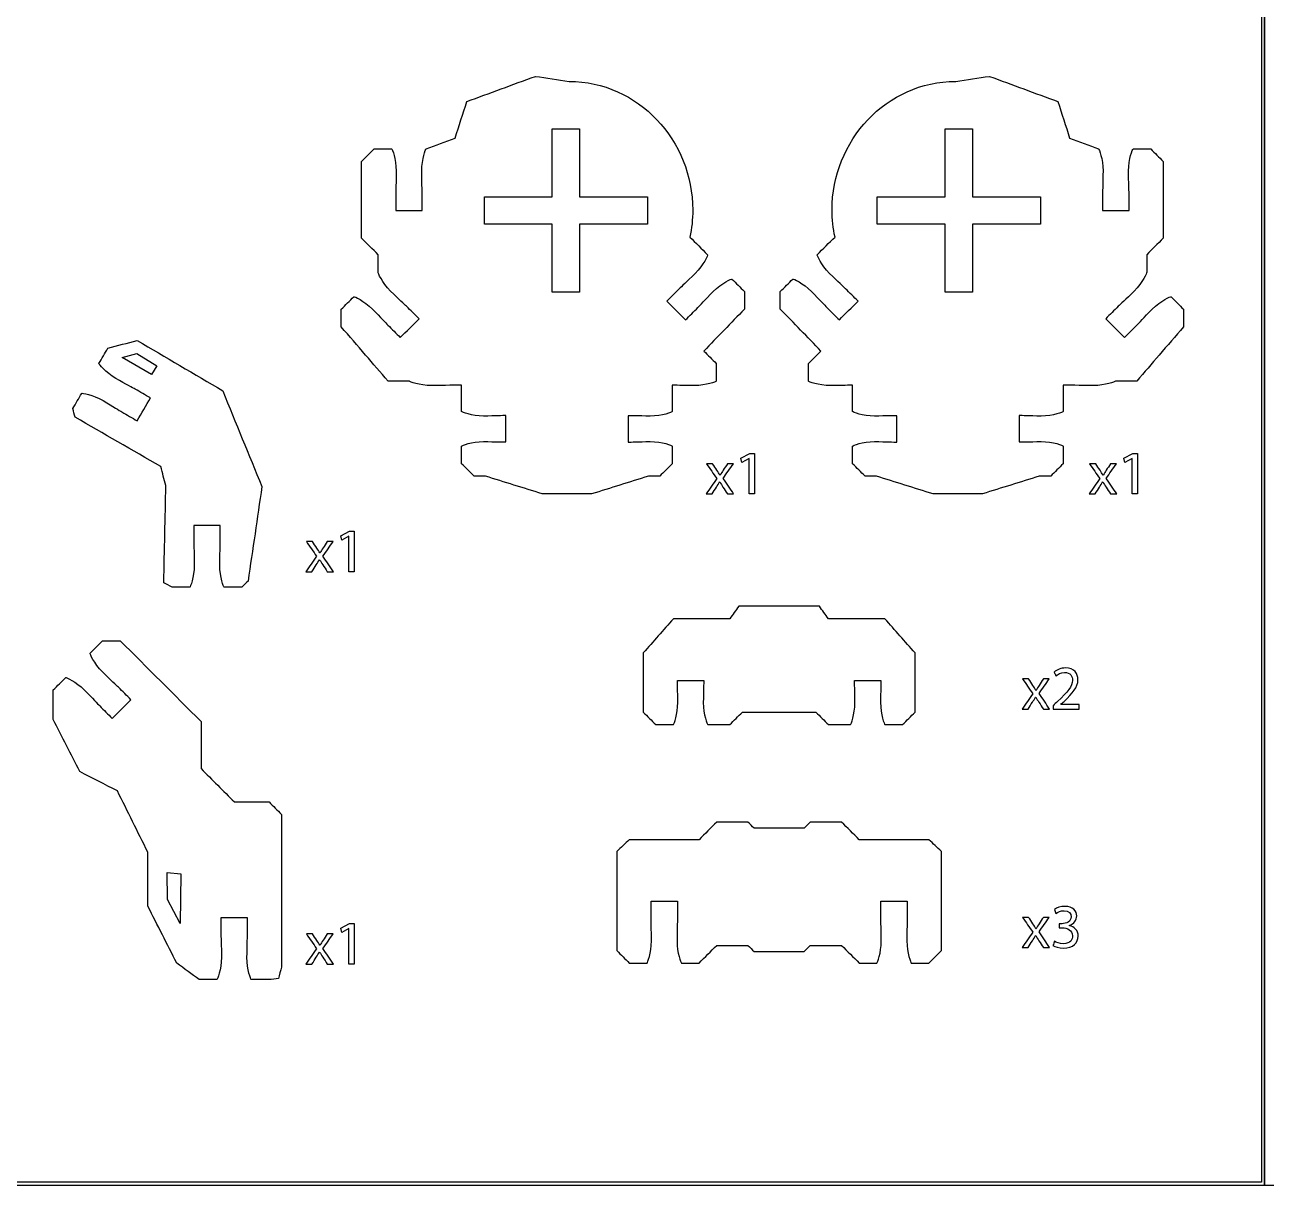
# Model space of a CAD drawing. Extents: x 0 to 850, y 0 to 600.
# Drawn here: x 169.5 to 310.2, y 0 to 131.6 of the extents above; entities that cross this region are included whole.
import ezdxf

# ---------------------------------------------------------------- set-up
doc = ezdxf.new("R2010")
doc.units = 0
doc.header["$MEASUREMENT"] = 0
doc.layers.add('DEFAULT', color=18, linetype='CONTINUOUS')

msp = doc.modelspace()

# ---------------------------------------------------------------- linework, layer by layer
at = {"layer": 'DEFAULT', "color": 5}
for points in [[(310, 375), (0, 375), (0, 0), (310, 0)], [(309.65, 0.35), (0.35, 0.35), (0.35, 374.65), (309.65, 374.65)], [(640, 240), (310, 240), (310, 0), (640, 0)], [(251.56, 82.39), (251.55, 82.39), (250.75, 81.96), (250.63, 82.44), (251.63, 82.97), (252.16, 82.97), (252.16, 78.39), (251.56, 78.39)], [(294.98, 82.39), (294.97, 82.39), (294.17, 81.96), (294.05, 82.44), (295.05, 82.97), (295.58, 82.97), (295.58, 78.39), (294.98, 78.39)], [(206.19, 73.58), (206.18, 73.58), (205.38, 73.15), (205.26, 73.62), (206.26, 74.16), (206.79, 74.16), (206.79, 69.57), (206.19, 69.57)], [(206.19, 29.09), (206.18, 29.09), (205.38, 28.66), (205.26, 29.13), (206.26, 29.67), (206.79, 29.67), (206.79, 25.08), (206.19, 25.08)]]:
    msp.add_lwpolyline(points, close=True, dxfattribs=at)
at = {"layer": 'DEFAULT', "color": 1}
for points in [[(221.55, 112.06), (229.25, 112.06), (229.25, 119.77), (232.35, 119.77), (232.35, 112.06), (240.06, 112.06), (240.06, 108.96), (232.35, 108.96), (232.35, 101.26), (229.25, 101.26), (229.25, 108.96), (221.55, 108.96)], [(284.58, 108.96), (276.88, 108.96), (276.88, 101.26), (273.78, 101.26), (273.78, 108.96), (266.08, 108.96), (266.08, 112.06), (273.78, 112.06), (273.78, 119.77), (276.88, 119.77), (276.88, 112.06), (284.58, 112.06)], [(183.83, 91.94), (180.49, 93.84), (182.16, 94.31), (184.41, 92.93)], [(187.15, 35.32), (187.05, 29.69), (185.64, 32.39), (185.58, 35.45)]]:
    msp.add_lwpolyline(points, close=True, dxfattribs=at)
for points, knots in [([(205.33, 99.33), (205.33, 98.67), (205.33, 98), (205.33, 97.33), (206.25, 96.27), (207.16, 95.21), (208.08, 94.14), (208.93, 93.15), (209.78, 92.17), (210.63, 91.18), (211.44, 91.18), (212.24, 91.18), (213.05, 91.18), (213.05, 91.12), (214.18, 90.68), (215.55, 90.68), (216.94, 90.68), (218.62, 90.73), (218.97, 90.73), (218.97, 89.73), (218.97, 88.73), (218.97, 87.73), (218.97, 87.73), (218.97, 87.73), (218.97, 87.72), (218.97, 87.67), (220.09, 87.22), (221.47, 87.22), (222.85, 87.22), (223.63, 87.28), (223.97, 87.27), (223.97, 86.27), (223.97, 85.28), (223.97, 84.28), (223.64, 84.27), (222.85, 84.32), (221.47, 84.32), (220.09, 84.32), (218.97, 83.87), (218.97, 83.81), (218.97, 83.15), (218.97, 82.48), (218.97, 81.81), (219.45, 81.34), (219.92, 80.87), (220.39, 80.4), (220.82, 80.4), (221.25, 80.4), (221.68, 80.4), (223.83, 79.73), (225.97, 79.06), (228.11, 78.4), (229.98, 78.39), (231.84, 78.39), (233.71, 78.39), (235.85, 79.06), (238, 79.73), (240.14, 80.4), (240.57, 80.4), (241, 80.4), (241.43, 80.4), (241.9, 80.87), (242.38, 81.34), (242.85, 81.81), (242.85, 82.48), (242.85, 83.15), (242.85, 83.81), (242.85, 83.87), (241.72, 84.32), (240.35, 84.32), (238.96, 84.32), (238.19, 84.26), (237.84, 84.27), (237.84, 85.26), (237.84, 86.26), (237.84, 87.26), (238.18, 87.26), (238.96, 87.22), (240.35, 87.22), (241.72, 87.22), (242.84, 87.66), (242.84, 87.72), (242.84, 88.72), (242.84, 89.72), (242.84, 90.72), (243.18, 90.72), (243.96, 90.67), (245.34, 90.67), (246.72, 90.68), (247.84, 91.12), (247.84, 91.18), (247.84, 91.84), (247.84, 92.51), (247.84, 93.18), (247.37, 93.65), (246.9, 94.12), (246.43, 94.59), (247.96, 96.17), (249.5, 97.76), (251.03, 99.34), (251.03, 100), (251.03, 100.67), (251.03, 101.34), (250.56, 101.81), (250.09, 102.28), (249.62, 102.75), (249.58, 102.79), (248.47, 102.31), (247.5, 101.33), (246.52, 100.36), (246.01, 99.77), (245.76, 99.53), (245.29, 99.06), (244.82, 98.59), (244.35, 98.12), (243.64, 98.82), (242.94, 99.53), (242.23, 100.24), (242.7, 100.71), (243.17, 101.18), (243.64, 101.65), (243.88, 101.89), (244.46, 102.41), (245.44, 103.38), (246.42, 104.36), (246.9, 105.47), (246.85, 105.51), (246.18, 106.18), (245.51, 106.85), (244.84, 107.52), (245.06, 108.5), (245.17, 109.53), (245.17, 110.58), (245.17, 118.44), (239.01, 125.17), (231.15, 125.17), (229.88, 125.36), (228.6, 125.55), (227.33, 125.74), (224.74, 124.79), (222.15, 123.83), (219.56, 122.88), (219.12, 121.5), (218.68, 120.12), (218.23, 118.74), (217.14, 118.33), (216.05, 117.92), (214.95, 117.51), (214.9, 117.51), (214.45, 116.39), (214.45, 115.01), (214.45, 113.63), (214.5, 112.85), (214.5, 112.51), (214.5, 111.85), (214.5, 111.18), (214.5, 110.51), (213.51, 110.51), (212.51, 110.51), (211.51, 110.51), (211.51, 111.18), (211.51, 111.84), (211.51, 112.51), (211.5, 112.85), (211.55, 113.63), (211.55, 115.01), (211.55, 116.39), (211.11, 117.51), (211.04, 117.51), (210.38, 117.51), (209.71, 117.51), (209.05, 117.51), (208.58, 117.04), (208.1, 116.57), (207.63, 116.09), (207.63, 113.19), (207.63, 110.29), (207.63, 107.38), (208.26, 106.76), (208.88, 106.14), (209.51, 105.51), (209.51, 104.85), (209.51, 104.18), (209.51, 103.51), (209.47, 103.48), (209.94, 102.37), (210.92, 101.39), (211.9, 100.41), (212.48, 99.9), (212.72, 99.66), (213.2, 99.19), (213.67, 98.72), (214.14, 98.25), (213.44, 97.54), (212.73, 96.83), (212.02, 96.13), (211.55, 96.6), (211.08, 97.07), (210.61, 97.54), (210.37, 97.78), (209.85, 98.36), (208.87, 99.34), (207.89, 100.31), (206.79, 100.79), (206.75, 100.75), (206.28, 100.28), (205.8, 99.8), (205.33, 99.33)], [5.671704, 5.671704, 5.671704, 5.671704, 11.340704, 11.340704, 11.340704, 23.268216, 23.268216, 23.268216, 34.365425, 34.365425, 34.365425, 41.226425, 41.226425, 41.226425, 42.226425, 42.226425, 42.226425, 43.226425, 43.226425, 43.226425, 51.716431, 51.716431, 51.716431, 51.747431, 51.747431, 51.747431, 52.747431, 52.747431, 52.747431, 53.747431, 53.747431, 53.747431, 62.237437, 62.237437, 62.237437, 63.237437, 63.237437, 63.237437, 64.237437, 64.237437, 64.237437, 69.909437, 69.909437, 69.909437, 75.573367, 75.573367, 75.573367, 79.243367, 79.243367, 79.243367, 98.330581, 98.330581, 98.330581, 114.190609, 114.190609, 114.190609, 133.306167, 133.306167, 133.306167, 136.966167, 136.966167, 136.966167, 142.630097, 142.630097, 142.630097, 148.301097, 148.301097, 148.301097, 149.301097, 149.301097, 149.301097, 150.301097, 150.301097, 150.301097, 158.791103, 158.791103, 158.791103, 159.791103, 159.791103, 159.791103, 160.791103, 160.791103, 160.791103, 169.282109, 169.282109, 169.282109, 170.282109, 170.282109, 170.282109, 171.282109, 171.282109, 171.282109, 176.952109, 176.952109, 176.952109, 182.616038, 182.616038, 182.616038, 201.357199, 201.357199, 201.357199, 207.026199, 207.026199, 207.026199, 212.690129, 212.690129, 212.690129, 213.690129, 213.690129, 213.690129, 214.690129, 214.690129, 214.690129, 220.354058, 220.354058, 220.354058, 228.853482, 228.853482, 228.853482, 234.510336, 234.510336, 234.510336, 235.510336, 235.510336, 235.510336, 236.510336, 236.510336, 236.510336, 244.571354, 244.571354, 244.571354, 245.571354, 245.571354, 245.571354, 246.571354, 246.571354, 246.571354, 257.523331, 257.523331, 257.523331, 280.983739, 280.983739, 280.983739, 293.303736, 293.303736, 293.303736, 303.23351, 303.23351, 303.23351, 304.23351, 304.23351, 304.23351, 305.23351, 305.23351, 305.23351, 310.903518, 310.903518, 310.903518, 319.393518, 319.393518, 319.393518, 325.054527, 325.054527, 325.054527, 326.054527, 326.054527, 326.054527, 327.054527, 327.054527, 327.054527, 332.714527, 332.714527, 332.714527, 338.386231, 338.386231, 338.386231, 363.076231, 363.076231, 363.076231, 370.578637, 370.578637, 370.578637, 376.248637, 376.248637, 376.248637, 377.248637, 377.248637, 377.248637, 378.248637, 378.248637, 378.248637, 383.918942, 383.918942, 383.918942, 392.41059, 392.41059, 392.41059, 398.080895, 398.080895, 398.080895, 399.080895, 399.080895, 399.080895, 400.080895, 400.080895, 400.080895, 405.752599, 405.752599, 405.752599, 405.752599]), ([(299.39, 100.75), (299.35, 100.79), (298.24, 100.31), (297.26, 99.34), (296.28, 98.36), (295.77, 97.78), (295.53, 97.54), (295.06, 97.07), (294.58, 96.6), (294.11, 96.13), (293.4, 96.83), (292.7, 97.54), (291.99, 98.25), (292.47, 98.72), (292.94, 99.19), (293.41, 99.66), (293.65, 99.9), (294.24, 100.41), (295.21, 101.39), (296.19, 102.37), (296.66, 103.48), (296.63, 103.51), (296.63, 104.18), (296.63, 104.85), (296.63, 105.51), (297.25, 106.14), (297.88, 106.76), (298.5, 107.38), (298.5, 110.29), (298.5, 113.19), (298.5, 116.09), (298.03, 116.57), (297.56, 117.04), (297.09, 117.51), (296.42, 117.51), (295.76, 117.51), (295.09, 117.51), (295.02, 117.51), (294.59, 116.39), (294.58, 115.01), (294.58, 113.63), (294.63, 112.85), (294.63, 112.51), (294.63, 111.84), (294.63, 111.18), (294.63, 110.51), (293.63, 110.51), (292.63, 110.51), (291.63, 110.51), (291.63, 111.18), (291.63, 111.85), (291.63, 112.51), (291.63, 112.85), (291.68, 113.63), (291.68, 115.01), (291.68, 116.39), (291.23, 117.51), (291.18, 117.51), (290.09, 117.92), (289, 118.33), (287.9, 118.74), (287.46, 120.12), (287.01, 121.5), (286.57, 122.88), (283.98, 123.83), (281.4, 124.79), (278.81, 125.74), (277.53, 125.55), (276.26, 125.36), (274.99, 125.17), (267.13, 125.17), (260.96, 118.44), (260.96, 110.58), (260.96, 109.53), (261.08, 108.5), (261.3, 107.52), (260.62, 106.85), (259.95, 106.18), (259.28, 105.51), (259.24, 105.47), (259.71, 104.36), (260.69, 103.38), (261.67, 102.41), (262.25, 101.89), (262.49, 101.65), (262.96, 101.18), (263.44, 100.71), (263.91, 100.24), (263.2, 99.53), (262.49, 98.82), (261.79, 98.12), (261.32, 98.59), (260.84, 99.06), (260.37, 99.53), (260.13, 99.77), (259.62, 100.36), (258.64, 101.33), (257.66, 102.31), (256.55, 102.79), (256.52, 102.75), (256.05, 102.28), (255.57, 101.81), (255.1, 101.34), (255.1, 100.67), (255.1, 100), (255.1, 99.34), (256.64, 97.76), (258.17, 96.17), (259.71, 94.59), (259.24, 94.12), (258.77, 93.65), (258.3, 93.18), (258.3, 92.51), (258.3, 91.84), (258.3, 91.18), (258.3, 91.12), (259.41, 90.68), (260.79, 90.67), (262.18, 90.67), (262.96, 90.72), (263.3, 90.72), (263.29, 89.72), (263.29, 88.72), (263.29, 87.72), (263.29, 87.66), (264.41, 87.22), (265.79, 87.22), (267.18, 87.22), (267.95, 87.26), (268.29, 87.26), (268.29, 86.26), (268.29, 85.26), (268.29, 84.27), (267.95, 84.26), (267.17, 84.32), (265.79, 84.32), (264.41, 84.32), (263.29, 83.87), (263.29, 83.81), (263.29, 83.15), (263.29, 82.48), (263.29, 81.81), (263.76, 81.34), (264.23, 80.87), (264.7, 80.4), (265.13, 80.4), (265.56, 80.4), (265.99, 80.4), (268.14, 79.73), (270.28, 79.06), (272.43, 78.39), (274.29, 78.39), (276.16, 78.39), (278.02, 78.4), (280.17, 79.06), (282.31, 79.73), (284.45, 80.4), (284.88, 80.4), (285.31, 80.4), (285.75, 80.4), (286.22, 80.87), (286.69, 81.34), (287.16, 81.81), (287.16, 82.48), (287.16, 83.15), (287.16, 83.81), (287.16, 83.87), (286.04, 84.32), (284.66, 84.32), (283.28, 84.32), (282.5, 84.27), (282.16, 84.28), (282.16, 85.28), (282.16, 86.27), (282.17, 87.27), (282.5, 87.28), (283.28, 87.22), (284.67, 87.22), (286.04, 87.22), (287.16, 87.67), (287.16, 87.72), (287.16, 87.73), (287.16, 87.73), (287.16, 87.73), (287.17, 88.73), (287.17, 89.73), (287.17, 90.73), (287.51, 90.73), (289.2, 90.68), (290.58, 90.68), (291.96, 90.68), (293.08, 91.12), (293.08, 91.18), (293.89, 91.18), (294.7, 91.18), (295.5, 91.18), (296.36, 92.17), (297.21, 93.16), (298.06, 94.14), (298.97, 95.21), (299.89, 96.27), (300.8, 97.33), (300.8, 98), (300.8, 98.67), (300.8, 99.33), (300.33, 99.8), (299.86, 100.28), (299.39, 100.75)], [5.670996, 5.670996, 5.670996, 5.670996, 6.670996, 6.670996, 6.670996, 7.670996, 7.670996, 7.670996, 13.341302, 13.341302, 13.341302, 21.833657, 21.833657, 21.833657, 27.503962, 27.503962, 27.503962, 28.503962, 28.503962, 28.503962, 29.503962, 29.503962, 29.503962, 35.173962, 35.173962, 35.173962, 42.676368, 42.676368, 42.676368, 67.366368, 67.366368, 67.366368, 73.038072, 73.038072, 73.038072, 78.698072, 78.698072, 78.698072, 79.698072, 79.698072, 79.698072, 80.698072, 80.698072, 80.698072, 86.358081, 86.358081, 86.358081, 94.848081, 94.848081, 94.848081, 100.51809, 100.51809, 100.51809, 101.51809, 101.51809, 101.51809, 102.51809, 102.51809, 102.51809, 112.447863, 112.447863, 112.447863, 124.768813, 124.768813, 124.768813, 148.228874, 148.228874, 148.228874, 159.180851, 159.180851, 159.180851, 160.180851, 160.180851, 160.180851, 161.180851, 161.180851, 161.180851, 169.241869, 169.241869, 169.241869, 170.241869, 170.241869, 170.241869, 171.241869, 171.241869, 171.241869, 176.898723, 176.898723, 176.898723, 185.398147, 185.398147, 185.398147, 191.062076, 191.062076, 191.062076, 192.062076, 192.062076, 192.062076, 193.062076, 193.062076, 193.062076, 198.726006, 198.726006, 198.726006, 204.395006, 204.395006, 204.395006, 223.136167, 223.136167, 223.136167, 228.800096, 228.800096, 228.800096, 234.470096, 234.470096, 234.470096, 235.470096, 235.470096, 235.470096, 236.470096, 236.470096, 236.470096, 244.961102, 244.961102, 244.961102, 245.961102, 245.961102, 245.961102, 246.961102, 246.961102, 246.961102, 255.451108, 255.451108, 255.451108, 256.451108, 256.451108, 256.451108, 257.451108, 257.451108, 257.451108, 263.123108, 263.123108, 263.123108, 268.787038, 268.787038, 268.787038, 272.447038, 272.447038, 272.447038, 291.562297, 291.562297, 291.562297, 307.422325, 307.422325, 307.422325, 326.509539, 326.509539, 326.509539, 330.179539, 330.179539, 330.179539, 335.843469, 335.843469, 335.843469, 341.515469, 341.515469, 341.515469, 342.515469, 342.515469, 342.515469, 343.515469, 343.515469, 343.515469, 352.005475, 352.005475, 352.005475, 353.005475, 353.005475, 353.005475, 354.005475, 354.005475, 354.005475, 354.036475, 354.036475, 354.036475, 362.526481, 362.526481, 362.526481, 363.526481, 363.526481, 363.526481, 364.526481, 364.526481, 364.526481, 371.386481, 371.386481, 371.386481, 382.482932, 382.482932, 382.482932, 394.410445, 394.410445, 394.410445, 400.080445, 400.080445, 400.080445, 405.751441, 405.751441, 405.751441, 405.751441]), ([(191.89, 90.08), (188.66, 91.99), (185.43, 93.89), (182.2, 95.8), (181.09, 95.5), (179.97, 95.2), (178.86, 94.9), (178.53, 94.33), (178.19, 93.75), (177.86, 93.17), (177.83, 93.12), (178.58, 92.17), (179.77, 91.48), (180.97, 90.79), (181.67, 90.44), (181.96, 90.27), (182.53, 89.94), (183.11, 89.61), (183.69, 89.27), (183.19, 88.41), (182.69, 87.54), (182.19, 86.68), (181.61, 87.01), (181.04, 87.35), (180.46, 87.68), (180.16, 87.85), (179.51, 88.28), (178.32, 88.97), (177.12, 89.66), (175.93, 89.84), (175.9, 89.79), (175.57, 89.22), (175.23, 88.64), (174.9, 88.06), (174.99, 87.74), (175.07, 87.42), (175.16, 87.09), (178.4, 85.22), (181.63, 83.35), (184.87, 81.48), (185.06, 80.77), (185.25, 80.05), (185.44, 79.34), (185.37, 75.67), (185.29, 72), (185.21, 68.32), (185.52, 68.15), (185.84, 67.98), (186.15, 67.81), (186.81, 67.81), (187.48, 67.81), (188.15, 67.81), (188.21, 67.81), (188.65, 68.93), (188.66, 70.31), (188.66, 71.69), (188.61, 72.47), (188.61, 72.81), (188.61, 73.48), (188.61, 74.14), (188.61, 74.81), (189.61, 74.81), (190.61, 74.81), (191.61, 74.81), (191.61, 74.14), (191.61, 73.47), (191.61, 72.81), (191.61, 72.47), (191.56, 71.69), (191.56, 70.31), (191.56, 68.94), (192, 67.81), (192.05, 67.81), (192.72, 67.81), (193.39, 67.81), (194.05, 67.81), (194.29, 68.04), (194.53, 68.28), (194.76, 68.51), (195.29, 72.08), (195.81, 75.65), (196.33, 79.22), (194.85, 82.84), (193.37, 86.46), (191.89, 90.08)], [33.270721, 33.270721, 33.270721, 33.270721, 65.153937, 65.153937, 65.153937, 74.944028, 74.944028, 74.944028, 80.614578, 80.614578, 80.614578, 81.614578, 81.614578, 81.614578, 82.614578, 82.614578, 82.614578, 88.276836, 88.276836, 88.276836, 96.774551, 96.774551, 96.774551, 102.440955, 102.440955, 102.440955, 103.440955, 103.440955, 103.440955, 104.440955, 104.440955, 104.440955, 110.103213, 110.103213, 110.103213, 112.948002, 112.948002, 112.948002, 144.736584, 144.736584, 144.736584, 151.027097, 151.027097, 151.027097, 182.258199, 182.258199, 182.258199, 185.289816, 185.289816, 185.289816, 190.953831, 190.953831, 190.953831, 191.953831, 191.953831, 191.953831, 192.953831, 192.953831, 192.953831, 198.607842, 198.607842, 198.607842, 207.111842, 207.111842, 207.111842, 212.775857, 212.775857, 212.775857, 213.775857, 213.775857, 213.775857, 214.775857, 214.775857, 214.775857, 220.450859, 220.450859, 220.450859, 223.293429, 223.293429, 223.293429, 253.963512, 253.963512, 253.963512, 287.234233, 287.234233, 287.234233, 287.234233]), ([(268.96, 52.23), (268.29, 52.23), (267.62, 52.23), (266.96, 52.23), (266.9, 52.22), (266.45, 53.35), (266.46, 54.73), (266.46, 56.11), (266.51, 56.89), (266.51, 57.22), (265.51, 57.23), (264.51, 57.23), (263.51, 57.23), (263.51, 56.89), (263.56, 56.11), (263.56, 54.73), (263.55, 53.34), (263.11, 52.23), (263.05, 52.23), (262.22, 52.23), (261.39, 52.23), (260.55, 52.23), (260.08, 52.7), (259.61, 53.17), (259.14, 53.64), (256.36, 53.64), (253.58, 53.64), (250.8, 53.64), (250.32, 53.17), (249.85, 52.7), (249.38, 52.23), (248.55, 52.23), (247.72, 52.23), (246.88, 52.23), (246.82, 52.23), (246.38, 53.34), (246.37, 54.73), (246.38, 56.11), (246.42, 56.89), (246.42, 57.23), (245.42, 57.23), (244.43, 57.23), (243.43, 57.22), (243.43, 56.89), (243.47, 56.11), (243.47, 54.73), (243.47, 53.4), (243.06, 52.3), (242.98, 52.23), (242.31, 52.23), (241.65, 52.23), (240.98, 52.23), (240.51, 52.7), (240.03, 53.17), (239.56, 53.64), (239.56, 55.88), (239.56, 58.12), (239.56, 60.36), (240.7, 61.65), (241.84, 62.94), (242.98, 64.23), (245.11, 64.23), (247.25, 64.23), (249.38, 64.23), (249.72, 64.71), (250.05, 65.18), (250.39, 65.65), (253.44, 65.65), (256.48, 65.65), (259.53, 65.65), (259.87, 65.18), (260.21, 64.71), (260.55, 64.23), (262.69, 64.23), (264.82, 64.23), (266.96, 64.23), (268.09, 62.94), (269.23, 61.65), (270.37, 60.36), (270.37, 58.12), (270.37, 55.88), (270.37, 53.64), (269.9, 53.17), (269.43, 52.7), (268.96, 52.23)], [5.670996, 5.670996, 5.670996, 5.670996, 11.340996, 11.340996, 11.340996, 12.340996, 12.340996, 12.340996, 13.340996, 13.340996, 13.340996, 21.84102, 21.84102, 21.84102, 22.84102, 22.84102, 22.84102, 23.84102, 23.84102, 23.84102, 30.92102, 30.92102, 30.92102, 36.592016, 36.592016, 36.592016, 60.242016, 60.242016, 60.242016, 65.913013, 65.913013, 65.913013, 72.993013, 72.993013, 72.993013, 73.993013, 73.993013, 73.993013, 74.993013, 74.993013, 74.993013, 83.493036, 83.493036, 83.493036, 84.493036, 84.493036, 84.493036, 85.493036, 85.493036, 85.493036, 91.173045, 91.173045, 91.173045, 96.844041, 96.844041, 96.844041, 115.904041, 115.904041, 115.904041, 130.526763, 130.526763, 130.526763, 148.676766, 148.676766, 148.676766, 153.60218, 153.60218, 153.60218, 179.51218, 179.51218, 179.51218, 184.460927, 184.460927, 184.460927, 202.61093, 202.61093, 202.61093, 217.233652, 217.233652, 217.233652, 236.293652, 236.293652, 236.293652, 241.964648, 241.964648, 241.964648, 241.964648]), ([(193.21, 43.46), (191.95, 44.72), (190.69, 45.98), (189.44, 47.24), (189.44, 49.02), (189.44, 50.8), (189.44, 52.57), (186.38, 55.63), (183.33, 58.68), (180.27, 61.74), (179.61, 61.74), (178.94, 61.74), (178.27, 61.74), (177.8, 61.27), (177.33, 60.8), (176.86, 60.33), (176.82, 60.28), (177.29, 59.18), (178.27, 58.2), (179.25, 57.22), (179.83, 56.71), (180.07, 56.46), (180.54, 55.99), (181.01, 55.52), (181.48, 55.05), (180.77, 54.34), (180.07, 53.64), (179.36, 52.93), (178.89, 53.4), (178.42, 53.87), (177.95, 54.35), (177.7, 54.59), (177.19, 55.17), (176.21, 56.15), (175.24, 57.13), (174.13, 57.61), (174.1, 57.56), (173.62, 57.09), (173.15, 56.63), (172.68, 56.16), (172.68, 55.04), (172.68, 53.92), (172.68, 52.81), (173.68, 50.84), (174.68, 48.87), (175.68, 46.9), (177.1, 46.17), (178.52, 45.44), (179.95, 44.71), (181.1, 42.39), (182.25, 40.07), (183.4, 37.76), (183.4, 35.72), (183.41, 33.67), (183.41, 31.63), (184.5, 29.48), (185.59, 27.32), (186.68, 25.17), (187.53, 24.55), (188.38, 23.94), (189.23, 23.32), (189.9, 23.32), (190.56, 23.32), (191.23, 23.32), (191.29, 23.32), (191.73, 24.44), (191.74, 25.82), (191.74, 27.2), (191.69, 27.98), (191.69, 28.32), (191.69, 28.99), (191.69, 29.65), (191.69, 30.32), (192.69, 30.32), (193.69, 30.32), (194.69, 30.32), (194.69, 29.65), (194.69, 28.98), (194.69, 28.32), (194.69, 27.97), (194.64, 27.2), (194.64, 25.82), (194.64, 24.44), (195.08, 23.31), (195.13, 23.32), (195.8, 23.32), (196.47, 23.31), (197.13, 23.31), (197.49, 23.35), (197.84, 23.39), (198.2, 23.43), (198.31, 23.87), (198.43, 24.3), (198.55, 24.73), (198.55, 30.5), (198.55, 36.27), (198.55, 42.04), (198.08, 42.52), (197.61, 42.99), (197.14, 43.46), (195.83, 43.46), (194.52, 43.46), (193.21, 43.46)], [0, 0, 0, 0, 15.137746, 15.137746, 15.137746, 30.262747, 30.262747, 30.262747, 66.996237, 66.996237, 66.996237, 72.667238, 72.667238, 72.667238, 78.324104, 78.324104, 78.324104, 79.324104, 79.324104, 79.324104, 80.324104, 80.324104, 80.324104, 85.985201, 85.985201, 85.985201, 94.47897, 94.47897, 94.47897, 100.149262, 100.149262, 100.149262, 101.149262, 101.149262, 101.149262, 102.149262, 102.149262, 102.149262, 107.806836, 107.806836, 107.806836, 117.301836, 117.301836, 117.301836, 136.082388, 136.082388, 136.082388, 149.685576, 149.685576, 149.685576, 171.676029, 171.676029, 171.676029, 189.037055, 189.037055, 189.037055, 209.576964, 209.576964, 209.576964, 218.490492, 218.490492, 218.490492, 224.161493, 224.161493, 224.161493, 225.161493, 225.161493, 225.161493, 226.161493, 226.161493, 226.161493, 231.823493, 231.823493, 231.823493, 240.320493, 240.320493, 240.320493, 245.986504, 245.986504, 245.986504, 246.986504, 246.986504, 246.986504, 247.986504, 247.986504, 247.986504, 253.661507, 253.661507, 253.661507, 256.693406, 256.693406, 256.693406, 260.502652, 260.502652, 260.502652, 309.580652, 309.580652, 309.580652, 315.250944, 315.250944, 315.250944, 326.381944, 326.381944, 326.381944, 326.381944]), ([(236.57, 26.61), (236.57, 30.35), (236.57, 34.1), (236.57, 37.85), (237.04, 38.29), (237.51, 38.74), (237.98, 39.18), (240.62, 39.18), (243.25, 39.18), (245.89, 39.18), (246.56, 39.85), (247.22, 40.51), (247.89, 41.18), (249.07, 41.18), (250.25, 41.18), (251.43, 41.18), (251.66, 40.94), (251.9, 40.71), (252.14, 40.47), (254.02, 40.47), (255.91, 40.47), (257.79, 40.47), (258.03, 40.71), (258.27, 40.94), (258.5, 41.18), (259.68, 41.18), (260.86, 41.18), (262.04, 41.18), (262.71, 40.51), (263.38, 39.85), (264.04, 39.18), (266.68, 39.18), (269.31, 39.18), (271.95, 39.18), (272.42, 38.74), (272.89, 38.29), (273.36, 37.85), (273.36, 34.1), (273.36, 30.35), (273.36, 26.61), (272.89, 26.13), (272.42, 25.66), (271.95, 25.19), (271.28, 25.19), (270.61, 25.19), (269.95, 25.19), (269.89, 25.19), (269.45, 26.31), (269.44, 27.69), (269.44, 29.07), (269.49, 29.85), (269.49, 30.19), (269.49, 30.86), (269.49, 31.52), (269.49, 32.19), (268.49, 32.19), (267.49, 32.19), (266.49, 32.19), (266.49, 31.52), (266.49, 30.85), (266.49, 30.19), (266.49, 29.85), (266.54, 29.07), (266.54, 27.68), (266.54, 26.33), (266.11, 25.22), (266.05, 25.19), (265.38, 25.19), (264.71, 25.19), (264.04, 25.19), (263.38, 25.86), (262.71, 26.52), (262.04, 27.19), (260.86, 27.19), (259.68, 27.19), (258.5, 27.19), (258.27, 26.95), (258.03, 26.71), (257.79, 26.48), (255.91, 26.48), (254.02, 26.48), (252.14, 26.48), (251.9, 26.71), (251.66, 26.95), (251.43, 27.19), (250.25, 27.19), (249.07, 27.19), (247.89, 27.19), (247.22, 26.52), (246.56, 25.86), (245.89, 25.19), (245.22, 25.19), (244.56, 25.19), (243.89, 25.19), (243.82, 25.22), (243.39, 26.33), (243.39, 27.68), (243.39, 29.07), (243.44, 29.85), (243.44, 30.19), (243.44, 30.85), (243.44, 31.52), (243.44, 32.19), (242.44, 32.19), (241.44, 32.19), (240.44, 32.19), (240.44, 31.52), (240.44, 30.86), (240.44, 30.19), (240.44, 29.85), (240.49, 29.07), (240.49, 27.69), (240.48, 26.31), (240.05, 25.19), (239.99, 25.19), (239.32, 25.19), (238.65, 25.19), (237.98, 25.19), (237.51, 25.66), (237.04, 26.13), (236.57, 26.61)], [5.66393, 5.66393, 5.66393, 5.66393, 37.53393, 37.53393, 37.53393, 43.03742, 43.03742, 43.03742, 65.45742, 65.45742, 65.45742, 73.461868, 73.461868, 73.461868, 83.491868, 83.491868, 83.491868, 86.341517, 86.341517, 86.341517, 102.371517, 102.371517, 102.371517, 105.214087, 105.214087, 105.214087, 115.244087, 115.244087, 115.244087, 123.25561, 123.25561, 123.25561, 145.66561, 145.66561, 145.66561, 151.176372, 151.176372, 151.176372, 183.046372, 183.046372, 183.046372, 188.717368, 188.717368, 188.717368, 194.387368, 194.387368, 194.387368, 195.387368, 195.387368, 195.387368, 196.387368, 196.387368, 196.387368, 202.047377, 202.047377, 202.047377, 210.547377, 210.547377, 210.547377, 216.217412, 216.217412, 216.217412, 217.217412, 217.217412, 217.217412, 218.217412, 218.217412, 218.217412, 223.897412, 223.897412, 223.897412, 231.908935, 231.908935, 231.908935, 241.938935, 241.938935, 241.938935, 244.781505, 244.781505, 244.781505, 260.821505, 260.821505, 260.821505, 263.664074, 263.664074, 263.664074, 273.694074, 273.694074, 273.694074, 281.698523, 281.698523, 281.698523, 287.378523, 287.378523, 287.378523, 288.378523, 288.378523, 288.378523, 289.378523, 289.378523, 289.378523, 295.048558, 295.048558, 295.048558, 303.548558, 303.548558, 303.548558, 309.208567, 309.208567, 309.208567, 310.208567, 310.208567, 310.208567, 311.208567, 311.208567, 311.208567, 316.888567, 316.888567, 316.888567, 322.552496, 322.552496, 322.552496, 322.552496])]:
    msp.add_open_spline(points, degree=3, knots=knots, dxfattribs=at)
at = {"layer": 'DEFAULT', "color": 5}
for points, knots in [([(247.43, 81.8), (247.59, 81.56), (247.76, 81.31), (247.92, 81.07), (248.05, 80.88), (248.15, 80.7), (248.26, 80.51), (248.27, 80.51), (248.28, 80.51), (248.29, 80.51), (248.4, 80.71), (248.51, 80.89), (248.62, 81.07), (248.78, 81.32), (248.94, 81.56), (249.1, 81.8), (249.33, 81.8), (249.55, 81.8), (249.78, 81.8), (249.39, 81.25), (249, 80.7), (248.61, 80.15), (249.01, 79.56), (249.41, 78.97), (249.81, 78.39), (249.58, 78.39), (249.34, 78.39), (249.1, 78.39), (248.94, 78.64), (248.77, 78.9), (248.6, 79.15), (248.47, 79.35), (248.36, 79.54), (248.24, 79.75), (248.23, 79.75), (248.23, 79.75), (248.22, 79.75), (248.11, 79.54), (247.99, 79.36), (247.86, 79.15), (247.7, 78.9), (247.53, 78.64), (247.37, 78.39), (247.14, 78.39), (246.91, 78.39), (246.68, 78.39), (247.09, 78.97), (247.49, 79.55), (247.9, 80.13), (247.51, 80.69), (247.13, 81.24), (246.74, 81.8), (246.97, 81.8), (247.2, 81.8), (247.43, 81.8)], [0, 0, 0, 0, 2.496157, 2.496157, 2.496157, 3.496157, 3.496157, 3.496157, 3.556157, 3.556157, 3.556157, 4.556157, 4.556157, 4.556157, 7.025432, 7.025432, 7.025432, 8.926432, 8.926432, 8.926432, 14.654291, 14.654291, 14.654291, 20.702167, 20.702167, 20.702167, 22.703167, 22.703167, 22.703167, 25.305696, 25.305696, 25.305696, 26.305696, 26.305696, 26.305696, 26.345696, 26.345696, 26.345696, 27.345696, 27.345696, 27.345696, 29.937908, 29.937908, 29.937908, 31.877908, 31.877908, 31.877908, 37.898463, 37.898463, 37.898463, 43.663485, 43.663485, 43.663485, 45.623485, 45.623485, 45.623485, 45.623485]), ([(290.85, 81.8), (291.02, 81.56), (291.18, 81.31), (291.34, 81.07), (291.47, 80.88), (291.57, 80.7), (291.69, 80.51), (291.69, 80.51), (291.7, 80.51), (291.71, 80.51), (291.82, 80.71), (291.93, 80.89), (292.05, 81.07), (292.21, 81.32), (292.37, 81.56), (292.53, 81.8), (292.75, 81.8), (292.97, 81.8), (293.2, 81.8), (292.81, 81.25), (292.42, 80.7), (292.03, 80.15), (292.43, 79.56), (292.83, 78.97), (293.23, 78.39), (293, 78.39), (292.76, 78.39), (292.53, 78.39), (292.36, 78.64), (292.19, 78.9), (292.03, 79.15), (291.89, 79.35), (291.78, 79.54), (291.66, 79.75), (291.65, 79.75), (291.65, 79.75), (291.64, 79.75), (291.53, 79.54), (291.41, 79.36), (291.28, 79.15), (291.12, 78.9), (290.96, 78.64), (290.79, 78.39), (290.56, 78.39), (290.33, 78.39), (290.11, 78.39), (290.51, 78.97), (290.92, 79.55), (291.32, 80.13), (290.93, 80.69), (290.55, 81.24), (290.16, 81.8), (290.39, 81.8), (290.62, 81.8), (290.85, 81.8)], [0, 0, 0, 0, 2.496157, 2.496157, 2.496157, 3.496157, 3.496157, 3.496157, 3.556157, 3.556157, 3.556157, 4.556157, 4.556157, 4.556157, 7.025432, 7.025432, 7.025432, 8.926432, 8.926432, 8.926432, 14.654291, 14.654291, 14.654291, 20.702167, 20.702167, 20.702167, 22.703167, 22.703167, 22.703167, 25.305696, 25.305696, 25.305696, 26.305696, 26.305696, 26.305696, 26.345696, 26.345696, 26.345696, 27.345696, 27.345696, 27.345696, 29.937908, 29.937908, 29.937908, 31.877908, 31.877908, 31.877908, 37.898463, 37.898463, 37.898463, 43.663485, 43.663485, 43.663485, 45.623485, 45.623485, 45.623485, 45.623485]), ([(202.06, 72.98), (202.23, 72.74), (202.39, 72.5), (202.55, 72.25), (202.68, 72.06), (202.78, 71.88), (202.9, 71.69), (202.9, 71.69), (202.91, 71.69), (202.92, 71.69), (203.03, 71.9), (203.14, 72.07), (203.26, 72.26), (203.42, 72.5), (203.58, 72.74), (203.74, 72.98), (203.96, 72.98), (204.18, 72.98), (204.41, 72.98), (204.02, 72.43), (203.63, 71.88), (203.24, 71.33), (203.64, 70.75), (204.04, 70.16), (204.44, 69.57), (204.21, 69.57), (203.97, 69.57), (203.74, 69.57), (203.57, 69.83), (203.4, 70.08), (203.24, 70.34), (203.1, 70.54), (202.99, 70.73), (202.87, 70.93), (202.86, 70.93), (202.86, 70.93), (202.86, 70.93), (202.74, 70.73), (202.62, 70.54), (202.5, 70.34), (202.33, 70.08), (202.17, 69.83), (202, 69.57), (201.77, 69.57), (201.54, 69.57), (201.32, 69.57), (201.72, 70.15), (202.13, 70.73), (202.53, 71.31), (202.14, 71.87), (201.76, 72.43), (201.37, 72.98), (201.6, 72.98), (201.83, 72.98), (202.06, 72.98)], [0, 0, 0, 0, 2.496157, 2.496157, 2.496157, 3.496157, 3.496157, 3.496157, 3.556157, 3.556157, 3.556157, 4.556157, 4.556157, 4.556157, 7.025432, 7.025432, 7.025432, 8.926432, 8.926432, 8.926432, 14.654291, 14.654291, 14.654291, 20.702167, 20.702167, 20.702167, 22.703167, 22.703167, 22.703167, 25.305696, 25.305696, 25.305696, 26.305696, 26.305696, 26.305696, 26.345696, 26.345696, 26.345696, 27.345696, 27.345696, 27.345696, 29.937908, 29.937908, 29.937908, 31.877908, 31.877908, 31.877908, 37.898463, 37.898463, 37.898463, 43.663485, 43.663485, 43.663485, 45.623485, 45.623485, 45.623485, 45.623485]), ([(286.03, 53.99), (286.03, 54.12), (286.03, 54.24), (286.03, 54.37), (286.19, 54.53), (286.35, 54.69), (286.51, 54.84), (287.69, 55.96), (288.22, 56.55), (288.22, 57.24), (288.22, 57.71), (288, 58.14), (287.31, 58.14), (286.9, 58.14), (286.55, 57.93), (286.34, 57.75), (286.27, 57.9), (286.21, 58.04), (286.14, 58.19), (286.46, 58.46), (286.91, 58.65), (287.44, 58.65), (288.43, 58.65), (288.84, 57.98), (288.84, 57.32), (288.84, 56.47), (288.23, 55.79), (287.26, 54.86), (287.14, 54.74), (287.02, 54.63), (286.9, 54.52), (286.9, 54.51), (286.9, 54.51), (286.9, 54.5), (287.58, 54.5), (288.27, 54.5), (288.96, 54.5), (288.96, 54.33), (288.96, 54.16), (288.96, 53.99), (287.98, 53.99), (287, 53.99), (286.03, 53.99)], [8.302, 8.302, 8.302, 8.302, 9.382, 9.382, 9.382, 11.305538, 11.305538, 11.305538, 12.305538, 12.305538, 12.305538, 13.305538, 13.305538, 13.305538, 14.305538, 14.305538, 14.305538, 15.666127, 15.666127, 15.666127, 16.666127, 16.666127, 16.666127, 17.666127, 17.666127, 17.666127, 18.666127, 18.666127, 18.666127, 20.081471, 20.081471, 20.081471, 20.121471, 20.121471, 20.121471, 25.962471, 25.962471, 25.962471, 27.422471, 27.422471, 27.422471, 35.724471, 35.724471, 35.724471, 35.724471]), ([(283.25, 57.41), (283.41, 57.16), (283.57, 56.92), (283.73, 56.67), (283.86, 56.48), (283.97, 56.3), (284.08, 56.11), (284.09, 56.11), (284.09, 56.11), (284.1, 56.11), (284.21, 56.32), (284.33, 56.49), (284.44, 56.68), (284.6, 56.92), (284.76, 57.16), (284.92, 57.41), (285.14, 57.41), (285.37, 57.41), (285.59, 57.41), (285.2, 56.85), (284.81, 56.3), (284.43, 55.75), (284.83, 55.17), (285.23, 54.58), (285.63, 53.99), (285.39, 53.99), (285.16, 53.99), (284.92, 53.99), (284.75, 54.25), (284.59, 54.5), (284.42, 54.76), (284.29, 54.96), (284.17, 55.15), (284.05, 55.35), (284.05, 55.35), (284.04, 55.35), (284.04, 55.35), (283.92, 55.15), (283.81, 54.96), (283.68, 54.76), (283.51, 54.5), (283.35, 54.25), (283.18, 53.99), (282.96, 53.99), (282.73, 53.99), (282.5, 53.99), (282.9, 54.57), (283.31, 55.15), (283.71, 55.73), (283.33, 56.29), (282.94, 56.85), (282.56, 57.41), (282.79, 57.41), (283.02, 57.41), (283.25, 57.41)], [0, 0, 0, 0, 2.496157, 2.496157, 2.496157, 3.496157, 3.496157, 3.496157, 3.556157, 3.556157, 3.556157, 4.556157, 4.556157, 4.556157, 7.025432, 7.025432, 7.025432, 8.926432, 8.926432, 8.926432, 14.654291, 14.654291, 14.654291, 20.702167, 20.702167, 20.702167, 22.703167, 22.703167, 22.703167, 25.305696, 25.305696, 25.305696, 26.305696, 26.305696, 26.305696, 26.345696, 26.345696, 26.345696, 27.345696, 27.345696, 27.345696, 29.937908, 29.937908, 29.937908, 31.877908, 31.877908, 31.877908, 37.898463, 37.898463, 37.898463, 43.663485, 43.663485, 43.663485, 45.623485, 45.623485, 45.623485, 45.623485]), ([(286.18, 27.67), (286.35, 27.55), (286.76, 27.38), (287.19, 27.38), (287.99, 27.38), (288.24, 27.89), (288.23, 28.27), (288.22, 28.91), (287.64, 29.18), (287.04, 29.18), (286.93, 29.18), (286.81, 29.18), (286.7, 29.18), (286.7, 29.34), (286.7, 29.5), (286.7, 29.65), (286.81, 29.65), (286.93, 29.65), (287.04, 29.65), (287.5, 29.65), (288.07, 29.88), (288.07, 30.43), (288.07, 30.79), (287.83, 31.12), (287.26, 31.12), (286.9, 31.12), (286.54, 30.96), (286.34, 30.81), (286.29, 30.97), (286.24, 31.12), (286.18, 31.27), (286.42, 31.44), (286.89, 31.62), (287.38, 31.62), (288.29, 31.62), (288.7, 31.08), (288.7, 30.53), (288.7, 30.05), (288.41, 29.65), (287.85, 29.45), (287.85, 29.44), (287.85, 29.44), (287.85, 29.43), (288.41, 29.32), (288.87, 28.9), (288.87, 28.25), (288.87, 27.52), (288.3, 26.88), (287.2, 26.88), (286.68, 26.88), (286.23, 27.04), (286.01, 27.19), (286.06, 27.35), (286.12, 27.51), (286.18, 27.67)], [1.442221, 1.442221, 1.442221, 1.442221, 2.442221, 2.442221, 2.442221, 3.442221, 3.442221, 3.442221, 4.442221, 4.442221, 4.442221, 5.422221, 5.422221, 5.422221, 6.742221, 6.742221, 6.742221, 7.722221, 7.722221, 7.722221, 8.722221, 8.722221, 8.722221, 9.722221, 9.722221, 9.722221, 10.722221, 10.722221, 10.722221, 12.082368, 12.082368, 12.082368, 13.082368, 13.082368, 13.082368, 14.082368, 14.082368, 14.082368, 15.082368, 15.082368, 15.082368, 15.122368, 15.122368, 15.122368, 16.122368, 16.122368, 16.122368, 17.122368, 17.122368, 17.122368, 18.122368, 18.122368, 18.122368, 19.564588, 19.564588, 19.564588, 19.564588]), ([(283.25, 30.37), (283.41, 30.13), (283.57, 29.88), (283.73, 29.64), (283.86, 29.45), (283.97, 29.27), (284.08, 29.08), (284.09, 29.08), (284.09, 29.08), (284.1, 29.08), (284.21, 29.28), (284.33, 29.46), (284.44, 29.64), (284.6, 29.89), (284.76, 30.13), (284.92, 30.37), (285.14, 30.37), (285.37, 30.37), (285.59, 30.37), (285.2, 29.82), (284.81, 29.27), (284.43, 28.72), (284.83, 28.13), (285.23, 27.54), (285.63, 26.95), (285.39, 26.95), (285.16, 26.95), (284.92, 26.95), (284.75, 27.21), (284.59, 27.47), (284.42, 27.72), (284.29, 27.92), (284.17, 28.11), (284.05, 28.32), (284.05, 28.32), (284.04, 28.32), (284.04, 28.32), (283.92, 28.11), (283.81, 27.93), (283.68, 27.72), (283.51, 27.47), (283.35, 27.21), (283.18, 26.95), (282.96, 26.95), (282.73, 26.95), (282.5, 26.95), (282.9, 27.54), (283.31, 28.12), (283.71, 28.7), (283.33, 29.26), (282.94, 29.81), (282.56, 30.37), (282.79, 30.37), (283.02, 30.37), (283.25, 30.37)], [0, 0, 0, 0, 2.49699, 2.49699, 2.49699, 3.49699, 3.49699, 3.49699, 3.55699, 3.55699, 3.55699, 4.55699, 4.55699, 4.55699, 7.026266, 7.026266, 7.026266, 8.927266, 8.927266, 8.927266, 14.655941, 14.655941, 14.655941, 20.703817, 20.703817, 20.703817, 22.704817, 22.704817, 22.704817, 25.307347, 25.307347, 25.307347, 26.307347, 26.307347, 26.307347, 26.347347, 26.347347, 26.347347, 27.347347, 27.347347, 27.347347, 29.939559, 29.939559, 29.939559, 31.879559, 31.879559, 31.879559, 37.900934, 37.900934, 37.900934, 43.665957, 43.665957, 43.665957, 45.625957, 45.625957, 45.625957, 45.625957]), ([(202.06, 28.49), (202.23, 28.25), (202.39, 28), (202.55, 27.76), (202.68, 27.57), (202.78, 27.39), (202.9, 27.2), (202.9, 27.2), (202.91, 27.2), (202.92, 27.2), (203.03, 27.41), (203.14, 27.58), (203.26, 27.77), (203.42, 28.01), (203.58, 28.25), (203.74, 28.49), (203.96, 28.49), (204.18, 28.49), (204.41, 28.49), (204.02, 27.94), (203.63, 27.39), (203.24, 26.84), (203.64, 26.25), (204.04, 25.67), (204.44, 25.08), (204.21, 25.08), (203.97, 25.08), (203.74, 25.08), (203.57, 25.33), (203.4, 25.59), (203.24, 25.85), (203.1, 26.05), (202.99, 26.24), (202.87, 26.44), (202.86, 26.44), (202.86, 26.44), (202.86, 26.44), (202.74, 26.24), (202.62, 26.05), (202.5, 25.85), (202.33, 25.59), (202.17, 25.33), (202, 25.08), (201.77, 25.08), (201.54, 25.08), (201.32, 25.08), (201.72, 25.66), (202.13, 26.24), (202.53, 26.82), (202.14, 27.38), (201.76, 27.94), (201.37, 28.49), (201.6, 28.49), (201.83, 28.49), (202.06, 28.49)], [0, 0, 0, 0, 2.49699, 2.49699, 2.49699, 3.49699, 3.49699, 3.49699, 3.55699, 3.55699, 3.55699, 4.55699, 4.55699, 4.55699, 7.026266, 7.026266, 7.026266, 8.927266, 8.927266, 8.927266, 14.655941, 14.655941, 14.655941, 20.703817, 20.703817, 20.703817, 22.704817, 22.704817, 22.704817, 25.307347, 25.307347, 25.307347, 26.307347, 26.307347, 26.307347, 26.347347, 26.347347, 26.347347, 27.347347, 27.347347, 27.347347, 29.939559, 29.939559, 29.939559, 31.879559, 31.879559, 31.879559, 37.900934, 37.900934, 37.900934, 43.665957, 43.665957, 43.665957, 45.625957, 45.625957, 45.625957, 45.625957])]:
    msp.add_open_spline(points, degree=3, knots=knots, dxfattribs=at)

doc.saveas('drawing.dxf')
